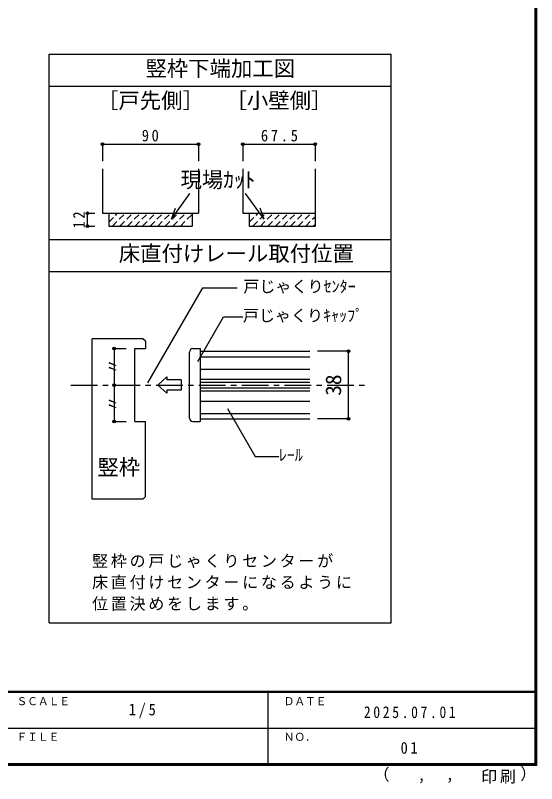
# Model space of a CAD drawing. Units: millimetres, scale not verified, with parts at other scales. Extents: x -973 to 977, y -718 to 696.
# Drawn here: x 489 to 977, y -718 to 0 of the extents above; entities that cross this region are included whole.
import ezdxf
from ezdxf.enums import TextEntityAlignment as Align

# ---------------------------------------------------------------- set-up
doc = ezdxf.new("R2010")
doc.units = ezdxf.units.MM
doc.header["$LTSCALE"] = 5
doc.header["$PDMODE"] = 32
doc.header["$PDSIZE"] = 2.5
doc.linetypes.add('CHAIN1', pattern=[8, 5, -1, 1, -1])
doc.linetypes.add('DASHED1', pattern=[1.8, 1.2, -0.6])
for name, color, linetype in [('0-4_枠', 3, 'Continuous'), ('0-A_文字', 7, 'Continuous'), ('0-B_寸法', 7, 'Continuous'), ('0-C_ハッチ', 4, 'DASHED1'), ('2-1_通り芯', 4, 'CHAIN1'), ('2-4_枠', 3, 'Continuous'), ('2-7_金物', 4, 'Continuous'), ('2-A_文字', 7, 'Continuous'), ('2-B_寸法', 4, 'Continuous'), ('F-1_枠', 6, 'Continuous'), ('F-A_文字', 7, 'Continuous')]:
    doc.layers.add(name, color=color, linetype=linetype)
doc.styles.add('ＭＳ ゴシック', font='')
doc.styles.get('ＭＳ ゴシック').set_extended_font_data('MS Gothic')

msp = doc.modelspace()

# ---------------------------------------------------------------- linework, layer by layer
at = {"layer": '0-4_枠'}
for p, q in [((570.32, -142.885), (570.32, -184.572)), ((660.32, -142.885), (660.32, -184.572)), ((701.785, -142.885), (701.785, -184.572)), ((769.285, -142.885), (769.285, -196.572)), ((570.32, -184.572), (654.32, -184.572)), ((654.32, -184.572), (654.32, -196.572)), ((654.32, -184.572), (660.32, -184.572)), ((701.785, -184.572), (769.285, -184.572))]:
    msp.add_line(p, q, dxfattribs=at)
for points in [[(576.32, -184.572), (576.32, -196.572), (654.32, -196.572)], [(707.785, -184.572), (707.785, -196.572), (769.285, -196.572)]]:
    msp.add_lwpolyline(points, dxfattribs=at)
at = {"layer": '0-A_文字', "color": 3}
for p, q in [((520.653, -567.5), (520.653, -35.808)), ((520.653, -35.808), (840.653, -35.808)), ((840.653, -567.5), (840.653, -35.808)), ((520.653, -65.808), (840.653, -65.808)), ((520.653, -208.912), (840.653, -208.912)), ((520.653, -238.912), (840.653, -238.912)), ((520.653, -567.5), (840.653, -567.5))]:
    msp.add_line(p, q, dxfattribs=at)
at = {"layer": '0-A_文字'}
for p, q in [((634.852, -190.051), (652.109, -166.178)), ((721.55, -190.051), (704.293, -166.178)), ((634.852, -190.051), (638.599, -179.744)), ((721.55, -190.051), (717.803, -179.744))]:
    msp.add_line(p, q, dxfattribs=at)
at = {"layer": '0-B_寸法', "color": 4}
for p, q in [((570.32, -120.016), (660.32, -120.016)), ((570.32, -120.016), (570.32, -135.976)), ((660.32, -120.016), (660.32, -135.976)), ((701.785, -120.016), (769.285, -120.016)), ((701.785, -120.016), (701.785, -135.976)), ((769.285, -120.016), (769.285, -135.976)), ((556.361, -184.572), (563.316, -184.572)), ((556.361, -196.572), (556.361, -184.572)), ((556.361, -196.572), (563.316, -196.572))]:
    msp.add_line(p, q, dxfattribs=at)
at = {"layer": '0-B_寸法'}
for p in [(570.32, -120.016), (660.32, -120.016), (701.785, -120.016), (769.285, -120.016), (556.361, -184.572), (556.361, -196.572)]:
    msp.add_point(p, dxfattribs=at)
at = {"layer": '0-C_ハッチ'}
for p, q in [((576.32, -192.845), (584.593, -184.572)), ((579.664, -196.572), (591.664, -184.572)), ((586.735, -196.572), (598.735, -184.572)), ((593.806, -196.572), (605.806, -184.572)), ((600.877, -196.572), (612.877, -184.572)), ((607.949, -196.572), (619.949, -184.572)), ((615.02, -196.572), (627.02, -184.572)), ((622.091, -196.572), (634.091, -184.572)), ((629.162, -196.572), (641.162, -184.572)), ((636.233, -196.572), (648.233, -184.572)), ((643.304, -196.572), (654.32, -185.556)), ((707.785, -192.845), (716.059, -184.572)), ((711.13, -196.572), (723.13, -184.572)), ((718.201, -196.572), (730.201, -184.572)), ((725.272, -196.572), (737.272, -184.572)), ((732.343, -196.572), (744.343, -184.572)), ((739.414, -196.572), (751.414, -184.572)), ((746.485, -196.572), (758.485, -184.572)), ((753.556, -196.572), (765.556, -184.572)), ((760.627, -196.572), (769.285, -187.914)), ((767.698, -196.572), (769.285, -194.985))]:
    msp.add_line(p, q, dxfattribs=at)
at = {"layer": '2-1_通り芯'}
msp.add_line((540.653, -345.17), (820.653, -345.17), dxfattribs=at)
at = {"layer": '2-4_枠'}
for p, q in [((610.653, -304.193), (610.653, -311.003)), ((600.653, -311.003), (610.653, -311.003)), ((600.653, -379.336), (600.653, -311.003)), ((600.653, -379.336), (610.653, -379.336)), ((610.653, -449.479), (610.653, -379.336)), ((608.296, -451.836), (610.653, -449.479))]:
    msp.add_line(p, q, dxfattribs=at)
for points in [[(610.653, -304.193), (608.296, -301.836), (560.653, -301.836)], [(608.296, -451.836), (560.653, -451.836), (560.653, -301.836)]]:
    msp.add_lwpolyline(points, dxfattribs=at)
at = {"layer": '2-7_金物'}
for p, q in [((651.754, -376.003), (651.754, -314.336)), ((655.087, -311.003), (661.754, -311.003)), ((661.754, -311.003), (661.754, -379.336)), ((661.754, -318.722), (764.519, -318.722)), ((661.754, -330.17), (764.519, -330.17)), ((622.239, -345.17), (630.522, -337.577)), ((630.522, -337.577), (630.522, -340.338)), ((644.096, -340.338), (630.522, -340.338)), ((644.096, -340.338), (644.096, -350.001)), ((661.754, -339.788), (764.519, -339.788)), ((622.239, -345.17), (630.522, -352.762)), ((630.522, -350.001), (630.522, -352.762)), ((644.096, -350.001), (630.522, -350.001)), ((661.754, -350.551), (764.519, -350.551)), ((661.754, -360.17), (764.519, -360.17)), ((661.754, -371.617), (764.519, -371.617)), ((655.087, -379.336), (661.754, -379.336))]:
    msp.add_line(p, q, dxfattribs=at)
at = {"layer": '2-7_金物', "color": 7}
for p, q in [((661.754, -313.503), (661.754, -376.836)), ((661.754, -313.503), (764.519, -313.503)), ((661.754, -342.503), (764.519, -342.503)), ((661.754, -347.836), (764.519, -347.836)), ((661.754, -376.836), (764.519, -376.836))]:
    msp.add_line(p, q, dxfattribs=at)
at = {"layer": '2-7_金物'}
for centre, start, end in [((655.087, -314.336), 90, 180), ((655.087, -376.003), 180, 270)]:
    msp.add_arc(centre, 3.333, start, end, dxfattribs=at)
at = {"layer": '2-A_文字'}
for p, q in [((612.954, -343.035), (664.203, -254.269)), ((664.203, -254.269), (696.548, -254.269)), ((659.571, -323.147), (683.657, -281.429)), ((683.657, -281.429), (701.789, -281.429)), ((687.249, -366.941), (713.157, -411.814)), ((713.157, -411.814), (735.391, -411.814))]:
    msp.add_line(p, q, dxfattribs=at)
msp.add_point((581.21, -345.17), dxfattribs=at)
at = {"layer": '2-B_寸法'}
for p, q in [((581.21, -311.003), (592.599, -311.003)), ((581.21, -311.003), (581.21, -379.336)), ((800.653, -313.503), (771.589, -313.503)), ((800.653, -376.836), (800.653, -313.503)), ((581.21, -379.336), (592.599, -379.336)), ((800.653, -376.836), (771.589, -376.836))]:
    msp.add_line(p, q, dxfattribs=at)
at = {"layer": '2-B_寸法', "color": 7}
for p in [(581.21, -311.003), (800.653, -313.503), (581.21, -379.336), (800.653, -376.836)]:
    msp.add_point(p, dxfattribs=at)
at = {"layer": 'F-1_枠'}
for p, q in [((974.986, 695.833), (974.986, -700.833)), ((975.82, 695.833), (975.82, -700.833)), ((976.653, 695.833), (976.653, -700.833)), ((976.653, -631.667), (-973.347, -631.667)), ((976.653, -632.5), (-973.347, -632.5)), ((724.986, -632.5), (724.986, -699.167)), ((1.653, -665.833), (974.986, -665.834)), ((976.653, -699.167), (-973.347, -699.167)), ((976.653, -700), (-973.347, -700)), ((976.653, -700.833), (-973.347, -700.833))]:
    msp.add_line(p, q, dxfattribs=at)

# ---------------------------------------------------------------- texts
at = {"layer": '0-A_文字', "style": 'ＭＳ ゴシック'}
for s, p in [('竪枠下端加工図', (610.653, -60.808)), ('［戸先側］', (565.32, -90.808)), ('［小壁側］', (685.535, -90.808)), ('現場ｶｯﾄ', (643.411, -164.902)), ('床直付けレール取付位置', (585.653, -233.912))]:
    msp.add_text(s, height=14.66, dxfattribs=at).set_placement(p, align=Align.BOTTOM_LEFT)
at = {"layer": '0-B_寸法', "char_height": 11, "attachment_point": 7, "style": 'ＭＳ ゴシック'}
for s, insert in [('\\T1.36;\\W0.9;90', (607.195, -117.516)), ('\\T1.38;\\W0.9;67.5', (718.66, -117.516))]:
    msp.add_mtext(s, dxfattribs=dict(at, insert=insert))
at = {"layer": '0-B_寸法', "insert": (553.861, -198.697), "char_height": 11, "attachment_point": 7, "rotation": 90, "style": 'ＭＳ ゴシック'}
msp.add_mtext('\\T1.36;\\W0.9;12', dxfattribs=at)
at = {"layer": '2-A_文字', "style": 'ＭＳ ゴシック'}
for s, height, p in [('戸じゃくりｾﾝﾀｰ', 11, (702.25, -261.769)), ('戸じゃくりｷｬｯﾌﾟ', 11, (701.789, -288.929)), ('ﾚｰﾙ', 11, (735.391, -419.314)), ('竪枠', 14.66, (565.653, -433.65))]:
    msp.add_text(s, height=height, dxfattribs=at).set_placement(p, align=Align.BOTTOM_LEFT)
for p in [(588.71, -335.17), (588.71, -370.17)]:
    msp.add_text('〃', height=11, rotation=90, dxfattribs=at).set_placement(p, align=Align.BOTTOM_LEFT)
at = {"layer": '2-A_文字', "char_height": 11, "attachment_point": 7, "style": 'ＭＳ ゴシック'}
for s, insert in [('\\T1.17;竪枠の戸じゃくりセンターが', (560.653, -516.308)), ('\\T1.17;床直付けセンターになるように', (560.653, -536.308)), ('\\T1.17;位置決めをします。', (560.653, -556.308))]:
    msp.add_mtext(s, dxfattribs=dict(at, insert=insert))
at = {"layer": '2-B_寸法', "color": 7, "style": 'ＭＳ ゴシック'}
msp.add_text('38', height=14.66, rotation=90, dxfattribs=at).set_placement((798.153, -355.17), align=Align.BOTTOM_LEFT)
at = {"layer": 'F-A_文字', "style": 'ＭＳ ゴシック'}
for s, height, p in [('ＳＣＡＬＥ', 7.331, (489.986, -646.667)), ('ＤＡＴＥ', 7.331, (739.986, -646.667)), ('ＦＩＬＥ', 7.331, (489.986, -680)), ('ＮＯ．', 7.331, (739.986, -680.001)), ('（', 11, (823.992, -718.052)), ('）', 11, (961.387, -717.355)), (',', 11, (865.199, -718.052)), (',', 11, (891.686, -717.588))]:
    msp.add_text(s, height=height, dxfattribs=at).set_placement(p, align=Align.BOTTOM_LEFT)
at = {"layer": 'F-A_文字', "char_height": 11, "attachment_point": 7, "style": 'ＭＳ ゴシック'}
for s, insert in [('\\T1.38;\\W0.9;1/5', (594.986, -656.667)), ('\\T1.39;\\W0.85;2025.07.01', (814.986, -656.667)), ('\\T1.36;\\W0.9;01', (849.361, -690.001)), ('\\T1.17;印刷', (924.678, -717.82))]:
    msp.add_mtext(s, dxfattribs=dict(at, insert=insert))

doc.saveas('drawing.dxf')
